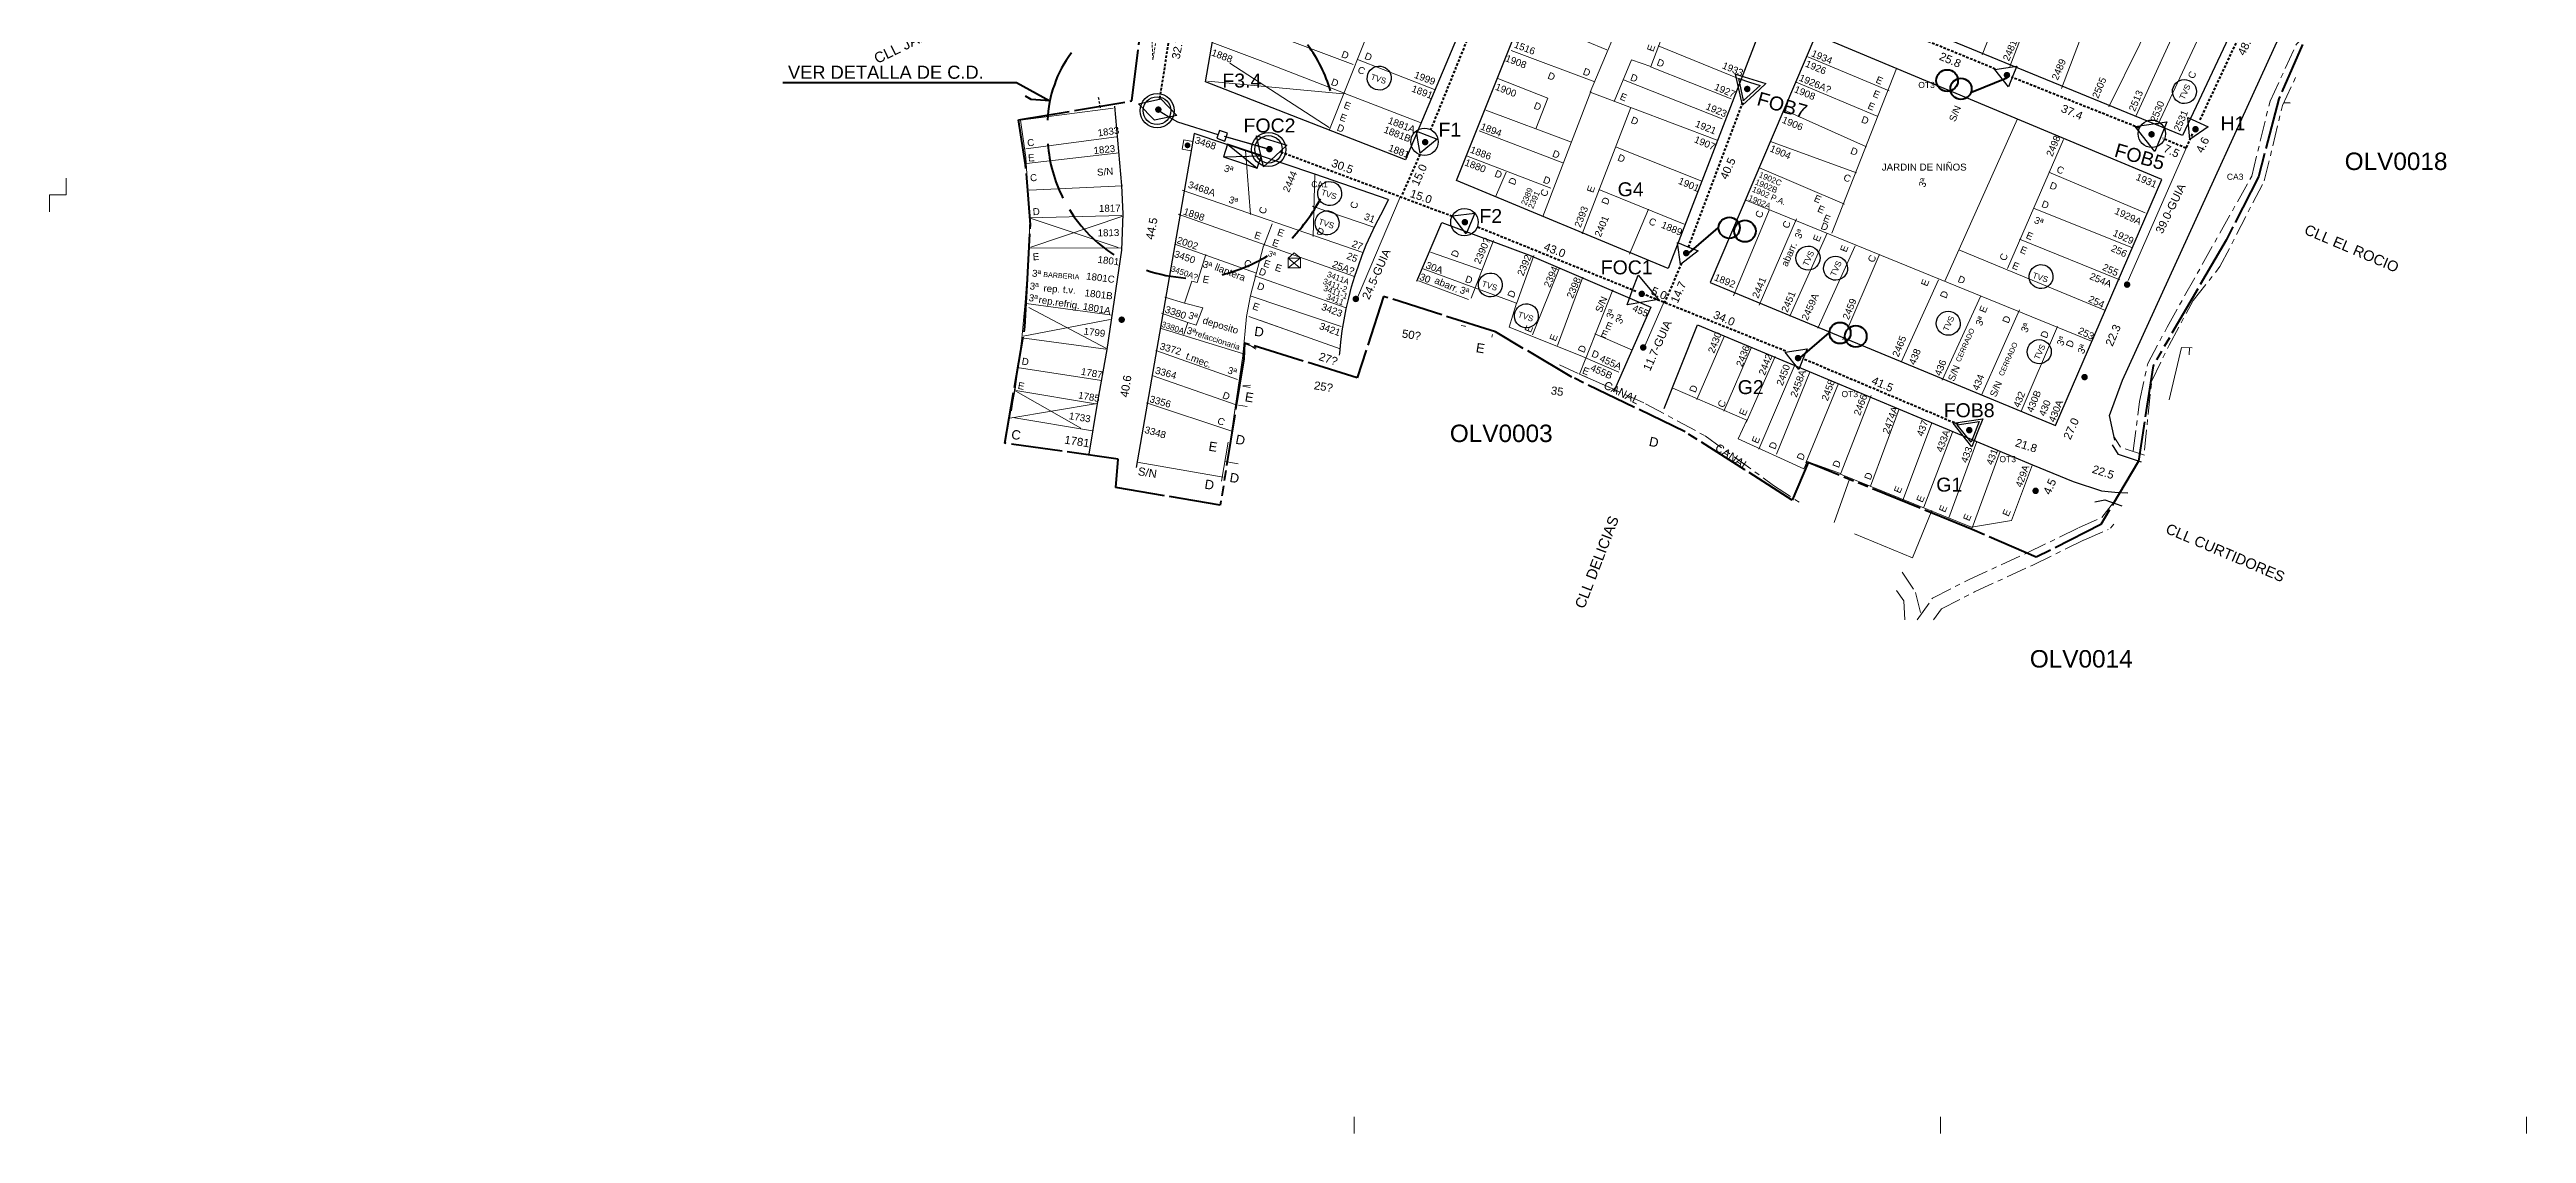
# Model space of a CAD drawing. Header units: millimetres. Extents: x -3867 to -351, y 1591 to 3666.
# Drawn here: x -1926.5 to -1443.8, y 1594 to 1805.1 of the extents above; entities that cross this region are included whole.
import ezdxf

# ---------------------------------------------------------------- set-up
doc = ezdxf.new("R2010")
doc.units = ezdxf.units.MM
for name, pattern in [('TLSIGC_002', [0.8, 0.5, -0.3]), ('TLSIGC_004', [7, 4, -1, 1, -1]), ('TLSIGC_007', [28, 10, -1, 10, -1, 2, -1, 2, -1])]:
    doc.linetypes.add(name, pattern=pattern)
for name, color, linetype, lineweight in [('APUNTADOR EXISTENTE SECUNDARIO', 82, 'Continuous', 40), ('CABLE EXISTENTE AEREO SECUNDARIO', 82, 'TLSIGC_002', 40), ('CABLE EXISTENTE SUBTERRANEO PRINCIPAL', 82, 'Continuous', 40), ('CAJA DE DISTRIBUCION EXISTENTE', 92, 'Continuous', 30), ('CAJA DE EMPALMES EXISTENTE PRINCIPAL', 82, 'Continuous', 30), ('CAJA DE EMPALMES EXISTENTE SECUNDARIO', 82, 'Continuous', 30), ('CASETA TELEFONICA LADATEL', 82, 'Continuous', 15), ('CLASIFICACION TIPO COMERCIAL TERCERA', 5, 'Continuous', 9), ('CLASIFICACION TIPO RESIDENCIAL C', 156, 'Continuous', 9), ('CLASIFICACION TIPO RESIDENCIAL D', 5, 'Continuous', 9), ('CLASIFICACION TIPO RESIDENCIAL E', 156, 'Continuous', 9), ('DATOS DE CARATULA', 160, 'Continuous', 5), ('DETALLES DE EDIFICIOS', 160, 'Continuous', 5), ('DISTRITO', 42, 'TLSIGC_007', 60), ('GAZA PROYECTADA', 1, 'Continuous', 60), ('GAZAS EXISTENTES', 92, 'Continuous', 50), ('GRANDES BALDIOS', 132, 'Continuous', 15), ('GUIAS EXISTENTES SECUNDARIA', 82, 'Continuous', 20), ('LOTIFICACION 2003', 252, 'Continuous', 15), ('LOTIFICACION 2003 NO DEFINIDA', 252, 'TLSIGC_002', 15), ('MARCOS CONSTRUCCION', 7, 'Continuous', 30), ('MARCOS PRINCIPALES', 250, 'Continuous', 20), ('MEDIDAS ENTRE POSTES', 82, 'Continuous', 5), ('NOMBRE DE CALLES', 92, 'TLSIGC_017', 5), ('NUMEROS OFICIALES', 3, 'Continuous', 5), ('PLANIMETRIA 2003', 251, 'Continuous', 30), ('PLANIMETRIA 2003 NO DEFINIDA', 12, 'TLSIGC_002', 30), ('POSTES EXISTENTES SECUNDARIOS', 82, 'Continuous', 30), ('POZOS TRADICIONALES EXISTENTES', 132, 'Continuous', 30), ('PUENTES 2008', 7, 'TLSIGC_004', 20), ('REGISTRO AUXILIAR CENTRAL', 253, 'Continuous', 9), ('RIOS', 161, 'TLSIGC_004', 20), ('SUBIDAS EXISTENTES SECUNDARIAS', 82, 'Continuous', 30), ('TERMINAL EXISTENTE EN POSTE', 82, 'Continuous', 30), ('VIAS DE COMUNICACION  2008', 7, 'TLSIGC_004', 20)]:
    doc.layers.add(name, color=color, linetype=linetype, lineweight=lineweight)
doc.styles.get("Standard").update_dxf_attribs({"font": 'arial.ttf'})
doc.linetypes.add('TLSIGC_017', pattern='A,0.5,["=",Standard,S=1.6,R=0,X=-0.2,Y=-0.8],0.5', length=1)

# ---------------------------------------------------------------- blocks, each defined once
blk = doc.blocks.new('TVS')
at = {"layer": 'MARCOS CONSTRUCCION'}
blk.add_ellipse((-1556.45, 1751.75), major_axis=(0.88, 2.17), ratio=1, dxfattribs=at)
blk.add_text('TVS', height=1.131, rotation=65, dxfattribs=at).set_placement((-1556.5, 1750.06))
blk = doc.blocks.new('GAZA')
at = {"layer": 'GAZAS EXISTENTES', "lineweight": 40, "ltscale": 8}
blk.add_lwpolyline([(-1606.92, 1765.49), (-1601.26, 1770.35)], dxfattribs=at)
for centre, radius in [((-1599.13, 1770.35), 2.06), ((-1596.06, 1769.7), 2.11)]:
    blk.add_circle(centre, radius, dxfattribs=at)

msp = doc.modelspace()

# ---------------------------------------------------------------- hatches: boundary and pattern name
at = {"layer": 'CASETA TELEFONICA LADATEL'}
h = msp.add_hatch(color=256, dxfattribs=at)
edge = h.paths.add_edge_path()
edge.add_arc((-1704.7, 1786.4), 0.57, 0, 360)
at = {"layer": 'POSTES EXISTENTES SECUNDARIOS'}
h = msp.add_hatch(color=256, dxfattribs=at)
edge = h.paths.add_edge_path()
edge.add_arc((-1545.01, 1800.08), 0.638, 0, 360)
h = msp.add_hatch(color=256, dxfattribs=at)
edge = h.paths.add_edge_path()
edge.add_arc((-1595.62, 1797.38), 0.638, 0, 360)
h = msp.add_hatch(color=256, dxfattribs=at)
edge = h.paths.add_edge_path()
edge.add_arc((-1710.39, 1793.36), 0.638, 0, 360)
h = msp.add_hatch(color=256, dxfattribs=at)
edge = h.paths.add_edge_path()
edge.add_arc((-1688.74, 1785.67), 0.638, 0, 360)
h = msp.add_hatch(color=256, dxfattribs=at)
edge = h.paths.add_edge_path()
edge.add_arc((-1658.39, 1787.02), 0.638, 0, 360)
h = msp.add_hatch(color=256, dxfattribs=at)
edge = h.paths.add_edge_path()
edge.add_arc((-1516.82, 1788.55), 0.638, 0, 360)
h = msp.add_hatch(color=256, dxfattribs=at)
edge = h.paths.add_edge_path()
edge.add_arc((-1508.26, 1789.54), 0.638, 0, 360)
h = msp.add_hatch(color=256, dxfattribs=at)
edge = h.paths.add_edge_path()
edge.add_arc((-1650.65, 1771.44), 0.638, 0, 360)
h = msp.add_hatch(color=256, dxfattribs=at)
edge = h.paths.add_edge_path()
edge.add_arc((-1607.51, 1765.41), 0.638, 0, 360)
h = msp.add_hatch(color=256, dxfattribs=at)
edge = h.paths.add_edge_path()
edge.add_arc((-1671.9, 1756.49), 0.638, 0, 360)
h = msp.add_hatch(color=256, dxfattribs=at)
edge = h.paths.add_edge_path()
edge.add_arc((-1616.18, 1757.48), 0.638, 0, 360)
h = msp.add_hatch(color=256, dxfattribs=at)
edge = h.paths.add_edge_path()
edge.add_arc((-1521.59, 1759.28), 0.638, 0, 360)
h = msp.add_hatch(color=256, dxfattribs=at)
edge = h.paths.add_edge_path()
edge.add_arc((-1717.53, 1752.45), 0.638, 0, 360)
h = msp.add_hatch(color=256, dxfattribs=at)
edge = h.paths.add_edge_path()
edge.add_arc((-1615.89, 1747.04), 0.638, 0, 360)
h = msp.add_hatch(color=256, dxfattribs=at)
edge = h.paths.add_edge_path()
edge.add_arc((-1585.72, 1744.97), 0.638, 0, 360)
h = msp.add_hatch(color=256, dxfattribs=at)
edge = h.paths.add_edge_path()
edge.add_arc((-1529.88, 1741.27), 0.638, 0, 360)
h = msp.add_hatch(color=256, dxfattribs=at)
edge = h.paths.add_edge_path()
edge.add_arc((-1552.35, 1730.94), 0.638, 0, 360)
h = msp.add_hatch(color=256, dxfattribs=at)
edge = h.paths.add_edge_path()
edge.add_arc((-1539.42, 1719.12), 0.638, 0, 360)

# ---------------------------------------------------------------- linework, layer by layer
at = {"layer": 'CABLE EXISTENTE AEREO SECUNDARIO'}
for p, q in [((-1642.76, 1825.36), (-1657.28, 1789.56)), ((-1710.08, 1795.52), (-1706.14, 1820.74)), ((-1492.59, 1822.97), (-1507.42, 1791.37)), ((-1547.29, 1801.27), (-1563.5, 1807.91)), ((-1519.27, 1789.79), (-1544.14, 1799.69)), ((-1607.07, 1766.59), (-1596.27, 1795.3)), ((-1510.15, 1785.84), (-1514.64, 1787.76)), ((-1510.03, 1785.96), (-1508.79, 1788.78)), ((-1653.11, 1772.56), (-1686.54, 1785.06)), ((-1659.41, 1784.61), (-1662.9, 1776.84)), ((-1648.16, 1770.54), (-1617.1, 1757.93)), ((-1608.42, 1763.45), (-1611.8, 1755.68)), ((-1588.15, 1746.33), (-1615.73, 1757.37)), ((-1554.51, 1732.03), (-1584.56, 1744.76))]:
    msp.add_line(p, q, dxfattribs=at)
at = {"layer": 'CABLE EXISTENTE SUBTERRANEO PRINCIPAL'}
msp.add_lwpolyline([(-1783.55, 1798.62), (-1738.02, 1798.62), (-1731.55, 1795.06), (-1735.2, 1795.36), (-1736.31, 1795.96)], dxfattribs=at)
for centre, radius, start, end in [((-1703.16, 1789.5), 27.35, 16, 37), ((-1708.93, 1790.52), 23.05, 143, 178), ((-1704.46, 1788.61), 27.52, 184, 207), ((-1703.51, 1788.99), 28.52, 212, 237), ((-1708.67, 1791.86), 33.84, 316, 332), ((-1702.78, 1792.68), 32.19, 252, 266), ((-1707.42, 1796.55), 36.6, 285, 300)]:
    msp.add_arc(centre, radius, start, end, dxfattribs=at)
at = {"layer": 'CAJA DE DISTRIBUCION EXISTENTE'}
for p, q in [((-1696.88, 1786.63), (-1691.15, 1781.94)), ((-1697.71, 1784.17), (-1690.3, 1784.39))]:
    msp.add_line(p, q, dxfattribs=at)
msp.add_lwpolyline([(-1697.72, 1784.17), (-1691.14, 1781.93), (-1690.3, 1784.4), (-1696.89, 1786.65), (-1697.72, 1784.17)], dxfattribs=at)
at = {"layer": 'CAJA DE EMPALMES EXISTENTE PRINCIPAL'}
msp.add_circle((-1710.65, 1793.17), 2.7, dxfattribs=at)
at = {"layer": 'CAJA DE EMPALMES EXISTENTE SECUNDARIO'}
for centre, radius in [((-1710.62, 1793.15), 3.33), ((-1516.78, 1788.66), 2.67), ((-1688.9, 1785.6), 3.33), ((-1688.91, 1785.63), 2.67), ((-1658.51, 1787.09), 2.67), ((-1650.74, 1771.44), 2.67)]:
    msp.add_circle(centre, radius, dxfattribs=at)
at = {"layer": 'CASETA TELEFONICA LADATEL'}
msp.add_lwpolyline([(-1703.96, 1785.36), (-1703.65, 1787.14), (-1705.44, 1787.45), (-1705.74, 1785.66), (-1703.96, 1785.36)], dxfattribs=at)
at = {"layer": 'DISTRITO'}
msp.add_lwpolyline([(-1487.42, 1806.02), (-1492.02, 1795.46), (-1495.96, 1780.29), (-1502.31, 1767.96), (-1516.54, 1743.44), (-1519.38, 1724.89), (-1526.71, 1712.56), (-1539.3, 1706.19), (-1551.76, 1711.61), (-1583.73, 1724.62), (-1586.84, 1717.29), (-1607.71, 1730.58), (-1629.79, 1741.27), (-1644.68, 1750.07), (-1666.5, 1756.99), (-1671.64, 1741.14), (-1693.58, 1747.91), (-1693.72, 1744.8), (-1698.33, 1716.35), (-1718.65, 1719.74), (-1718.24, 1725.29), (-1740.32, 1728.41), (-1736.39, 1751.03), (-1735.98, 1759.16), (-1735.3, 1770.94), (-1736.25, 1782.59), (-1737.61, 1791.39), (-1715.53, 1795.05), (-1712.14, 1822.82)], dxfattribs=at)
at = {"layer": 'GRANDES BALDIOS'}
for p, q in [((-1677.09, 1789.9), (-1696.46, 1802.4)), ((-1700.74, 1798.91), (-1674.39, 1796.43)), ((-1735.26, 1766.6), (-1717.34, 1772.63)), ((-1718.25, 1766.51), (-1735.17, 1772.18)), ((-1736.72, 1749.21), (-1719.77, 1752.46)), ((-1720.49, 1746.87), (-1735.63, 1754.8)), ((-1691.37, 1746.68), (-1692.75, 1747.6)), ((-1725.52, 1731.35), (-1738.15, 1738.5)), ((-1693.91, 1739.54), (-1692.45, 1739.69)), ((-1739.33, 1733.29), (-1722.29, 1736.16))]:
    msp.add_line(p, q, dxfattribs=at)
at = {"layer": 'GUIAS EXISTENTES SECUNDARIA'}
for p, q in [((-1521.4, 1760.07), (-1510.03, 1785.96)), ((-1663.24, 1776.28), (-1671.57, 1756.79)), ((-1611.8, 1756.02), (-1615.52, 1747.46))]:
    msp.add_line(p, q, dxfattribs=at)
at = {"layer": 'LOTIFICACION 2003'}
for p, q in [((-1657.48, 1838.7), (-1677.01, 1789.5)), ((-1626.25, 1796.78), (-1615.83, 1821.51)), ((-1549.85, 1804.01), (-1541.79, 1824.51)), ((-1544.42, 1801.78), (-1536.42, 1822.67)), ((-1524.23, 1824.2), (-1534.4, 1797.47)), ((-1698.93, 1812.07), (-1672.44, 1802.13)), ((-1623, 1804.99), (-1639.36, 1811.73)), ((-1519.92, 1792.1), (-1510.81, 1811.88)), ((-1612.97, 1805.76), (-1597.2, 1799.37)), ((-1515.61, 1790.39), (-1506.52, 1809.8)), ((-1671.55, 1803.15), (-1656.57, 1797.3)), ((-1625.35, 1798.76), (-1641.65, 1804.9)), ((-1614.47, 1801.72), (-1598.78, 1795.49)), ((-1567.94, 1797.04), (-1583.78, 1803.65)), ((-1579.13, 1769.33), (-1566.52, 1801.34)), ((-1674.04, 1796.5), (-1659.35, 1790.86)), ((-1635.48, 1772.57), (-1626.12, 1796.91)), ((-1601.45, 1787.42), (-1626.25, 1796.78)), ((-1619.74, 1799.13), (-1600.48, 1791.58)), ((-1570.28, 1792.1), (-1586.06, 1798.72)), ((-1737.27, 1791.32), (-1719.17, 1793.66)), ((-1646.56, 1793.28), (-1629.9, 1787.02)), ((-1627.82, 1769.17), (-1618.31, 1793.8)), ((-1572.37, 1786.11), (-1588.49, 1793.29)), ((-1557.14, 1759.95), (-1542.96, 1791.58)), ((-1736.22, 1785.72), (-1718.52, 1788.07)), ((-1631.59, 1782.99), (-1647.89, 1789.2)), ((-1604.5, 1779.45), (-1621.3, 1786.11)), ((-1574.32, 1781.04), (-1591.07, 1787.16)), ((-1544.91, 1762.43), (-1533.98, 1787.55)), ((-1736.1, 1782.86), (-1718.02, 1784.95)), ((-1692.46, 1772.93), (-1693.41, 1785.4)), ((-1633.93, 1778.05), (-1650.32, 1784.38)), ((-1576.66, 1774.92), (-1593.23, 1782.01)), ((-1735.57, 1777.65), (-1717.4, 1778.49)), ((-1670.51, 1765.51), (-1705.77, 1777.65)), ((-1680.19, 1768.64), (-1679.89, 1780.81)), ((-1642.59, 1781.18), (-1644.68, 1776.37)), ((-1607.93, 1771.08), (-1624.55, 1777.79)), ((-1536.84, 1781.17), (-1518.1, 1773.23)), ((-1735.44, 1772.31), (-1717.5, 1772.76)), ((-1672.18, 1760.87), (-1706.54, 1772.97)), ((-1668.42, 1770.5), (-1680.4, 1774.53)), ((-1614.84, 1774), (-1618.56, 1765.22)), ((-1591.37, 1773.76), (-1598.27, 1757.09)), ((-1595.92, 1775.71), (-1528.51, 1748.25)), ((-1593.32, 1755.27), (-1586.04, 1772.06)), ((-1520.57, 1766.46), (-1539.83, 1774.14)), ((-1691.27, 1761.52), (-1707.2, 1767.13)), ((-1689.89, 1766.72), (-1688.2, 1771.15)), ((-1649.41, 1756.65), (-1645.05, 1767.86)), ((-1580.05, 1769.33), (-1587.35, 1753.16)), ((-1581.87, 1750.8), (-1574.58, 1766.85)), ((-1542.57, 1768.16), (-1523.04, 1760.21)), ((-1735.44, 1766.45), (-1717.5, 1766.41)), ((-1657.34, 1765.62), (-1647.46, 1762.17)), ((-1640.57, 1755.53), (-1637.18, 1764.97)), ((-1637.44, 1749.49), (-1632.24, 1762.56)), ((-1577, 1748.53), (-1569.9, 1765.04)), ((-1525.78, 1754.23), (-1554.41, 1766.07)), ((-1673.76, 1754.75), (-1691.58, 1761)), ((-1659.69, 1760.04), (-1649.93, 1756.39)), ((-1632.63, 1747.4), (-1627.68, 1760.74)), ((-1627.16, 1744.73), (-1621.82, 1758.27)), ((-1565.61, 1744.21), (-1558.33, 1760.21)), ((-1550.12, 1757.09), (-1557.66, 1740.69)), ((-1736.14, 1755.58), (-1719.38, 1753.3)), ((-1704.67, 1751.89), (-1709.75, 1753.71)), ((-1705.32, 1755.66), (-1709.11, 1756.82)), ((-1681.3, 1749.04), (-1692.75, 1753.06)), ((-1674.79, 1751.11), (-1692.3, 1757.04)), ((-1674.93, 1746.8), (-1690.51, 1752.27)), ((-1542.57, 1754.36), (-1549.96, 1737.75)), ((-1736.98, 1748.92), (-1720.62, 1746.73)), ((-1693.78, 1745.79), (-1710.01, 1750.79)), ((-1691.33, 1746.95), (-1693.53, 1747.73)), ((-1645.39, 1749.05), (-1645.24, 1749.55)), ((-1625.3, 1749.71), (-1617.96, 1746.52)), ((-1605.42, 1736.9), (-1600.09, 1749.15)), ((-1535.15, 1751.11), (-1542.26, 1734.61)), ((-1737.53, 1745.05), (-1739.01, 1734.72)), ((-1737.92, 1743.16), (-1721.46, 1740.59)), ((-1710.85, 1746.42), (-1694.97, 1740.82)), ((-1600.18, 1734.61), (-1594.76, 1747.07)), ((-1595.81, 1732.43), (-1590.2, 1745.25)), ((-1593.36, 1727.25), (-1586.3, 1743.82)), ((-1509.4, 1746.99), (-1509.48, 1745.62)), ((-1722.64, 1736.04), (-1738.13, 1738.64)), ((-1711.62, 1741.6), (-1695.22, 1735.87)), ((-1692.52, 1739.24), (-1693.95, 1739.49)), ((-1583.44, 1742.25), (-1589.94, 1726.25)), ((-1584.19, 1724.56), (-1577.84, 1740.04)), ((-1723.24, 1730.83), (-1738.73, 1733.43)), ((-1712.67, 1736.27), (-1695.85, 1730.7)), ((-1693.08, 1735.55), (-1694.74, 1735.83)), ((-1571.6, 1720.01), (-1565.99, 1735.09)), ((-1698.06, 1721.02), (-1696.78, 1728.58)), ((-1565.34, 1717.14), (-1559.62, 1732.37)), ((-1561.18, 1715.96), (-1555.59, 1730.54)), ((-1556.31, 1713.87), (-1550.89, 1728.72)), ((-1714.54, 1724.72), (-1697.76, 1721.77)), ((-1694.8, 1724.4), (-1697.37, 1724.83)), ((-1551.77, 1711.91), (-1546.34, 1726.77)), ((-1578.69, 1712.98), (-1575.64, 1721.57))]:
    msp.add_line(p, q, dxfattribs=at)
for points in [[(-1621.56, 1794.96), (-1618.18, 1803.03), (-1614.41, 1801.73), (-1608.04, 1818.51)], [(-1499.49, 1812.27), (-1513.09, 1818.35), (-1525.12, 1793.92)], [(-1674.01, 1796.53), (-1690.54, 1802.9), (-1699.91, 1806.42)], [(-1644.2, 1799.39), (-1634.46, 1795.61), (-1636.79, 1789.63)], [(-1739.08, 1734.74), (-1738.32, 1738.93), (-1736.98, 1748.81), (-1736.35, 1755.79), (-1735.57, 1766.58), (-1735.44, 1772.57), (-1735.84, 1777.65), (-1736.22, 1784.03), (-1737.27, 1791.32)], [(-1696.38, 1728.68), (-1693.92, 1745.38), (-1693.24, 1753.09), (-1692.41, 1757.14), (-1689.89, 1766.85)], [(-1705.45, 1749.55), (-1704.67, 1751.89), (-1702.99, 1751.36), (-1701.69, 1754.75), (-1705.32, 1755.66), (-1703.89, 1759.95), (-1702.85, 1759.69), (-1701.16, 1765.17)], [(-1685.17, 1762.53), (-1682.69, 1762.53), (-1682.69, 1764.48), (-1685.09, 1762.53), (-1685.09, 1764.42), (-1682.62, 1764.42), (-1683.93, 1765.46), (-1685.09, 1764.42), (-1682.81, 1762.53)], [(-1658.78, 1762.38), (-1640.57, 1755.66), (-1641.99, 1750.98), (-1628.2, 1745.46), (-1620.64, 1742.2)], [(-1650.61, 1751.04), (-1650.58, 1751.18), (-1651.35, 1751.32)], [(-1621.36, 1738.79), (-1628.34, 1741.83), (-1627.1, 1744.98)], [(-1508.89, 1746.95), (-1511, 1747.06), (-1513.39, 1736.85)], [(-1577.45, 1722.48), (-1583.96, 1724.82), (-1584.6, 1723.39), (-1597.36, 1729.24), (-1595.67, 1732.89), (-1610.11, 1739.14)], [(-1540.03, 1724.23), (-1544.13, 1713.37), (-1551.93, 1712.05), (-1577.45, 1722.35), (-1571.46, 1737.7)], [(-1559.62, 1715.31), (-1563.39, 1706.07), (-1574.74, 1710.74)]]:
    msp.add_lwpolyline(points, dxfattribs=at)
at = {"layer": 'LOTIFICACION 2003 NO DEFINIDA'}
msp.add_lwpolyline([(-1712.71, 1829.7), (-1706.39, 1833.07), (-1711.47, 1803.07), (-1711.72, 1809.68), (-1712.99, 1817.56), (-1713.09, 1818)], dxfattribs=at)
at = {"layer": 'MARCOS CONSTRUCCION'}
for centre, major_axis in [((-1667.34, 1799.5), (2.21, -0.76)), ((-1510.41, 1796.88), (0.88, 2.17)), ((-1677, 1777.01), (2.21, -0.76)), ((-1677.51, 1771.31), (2.21, -0.76)), ((-1583.78, 1764.44), (0.88, 2.17)), ((-1578.41, 1762.48), (0.88, 2.17)), ((-1538.37, 1760.84), (2.21, -0.76)), ((-1645.69, 1759.21), (2.21, -0.76)), ((-1638.67, 1753.21), (2.21, -0.76)), ((-1538.71, 1746.22), (0.88, 2.17))]:
    msp.add_ellipse(centre, major_axis=major_axis, ratio=1, dxfattribs=at)
at = {"layer": 'MARCOS PRINCIPALES'}
for p, q in [((-1672.21, 1593.98), (-1672.21, 1597.24)), ((-1557.99, 1593.98), (-1557.99, 1597.24)), ((-1443.76, 1593.98), (-1443.76, 1597.24))]:
    msp.add_line(p, q, dxfattribs=at)
msp.add_lwpolyline([(-1923.21, 1780), (-1923.21, 1776.74), (-1926.48, 1776.74), (-1926.48, 1773.48)], dxfattribs=at)
at = {"layer": 'PLANIMETRIA 2003'}
for p, q in [((-1491.02, 1794.75), (-1489.84, 1794.7)), ((-1675.11, 1745.54), (-1675.03, 1745.95)), ((-1523.98, 1718.89), (-1521.48, 1718.7))]:
    msp.add_line(p, q, dxfattribs=at)
for points in [[(-1491.29, 1829.71), (-1510.81, 1788.32), (-1579.92, 1816.7), (-1564.3, 1857.69), (-1491.55, 1829.71)], [(-1701.21, 1798.74), (-1691.95, 1852.05), (-1641.6, 1832.45), (-1662.22, 1783.61), (-1701.21, 1798.74)], [(-1592.02, 1811.75), (-1611, 1762.41), (-1652.27, 1779.57), (-1632.77, 1828.31), (-1592.02, 1811.75)], [(-1523.96, 1728.98), (-1524.99, 1733.8), (-1522.52, 1740.69), (-1482.82, 1827.59)], [(-1582.23, 1807.91), (-1602.82, 1759.7), (-1535.54, 1731.84), (-1514.85, 1779.73), (-1582.23, 1807.91)], [(-1723.9, 1726.24), (-1722.22, 1736.16), (-1720.37, 1746.65), (-1717.5, 1766.01), (-1717.26, 1773.04), (-1717.5, 1778.58), (-1718.88, 1794.02)], [(-1665.6, 1775.83), (-1679.89, 1780.81), (-1703.38, 1788.72), (-1714.68, 1723.68)], [(-1675.03, 1745.95), (-1674.83, 1748.1), (-1674.55, 1750.26), (-1674.2, 1752.42), (-1673.78, 1754.58), (-1673.29, 1756.67), (-1672.74, 1758.83), (-1672.11, 1760.92), (-1671.41, 1762.93), (-1670.65, 1765.02), (-1669.88, 1767.04), (-1668.98, 1768.99), (-1668.07, 1770.94), (-1667.03, 1772.89), (-1665.49, 1775.94)], [(-1660.02, 1759.96), (-1655.14, 1771.35), (-1638.06, 1765.04), (-1614.41, 1754.88), (-1621.69, 1738.35)], [(-1611.83, 1735.15), (-1605.32, 1751.42), (-1540.05, 1724.18), (-1532.11, 1720.91), (-1526.61, 1719.09), (-1523.98, 1718.89)], [(-1518.8, 1724.71), (-1523.26, 1726.17), (-1524.44, 1728.05)], [(-1527.85, 1716.98), (-1525.9, 1717.4), (-1522.59, 1716.23)]]:
    msp.add_lwpolyline(points, dxfattribs=at)
at = {"layer": 'PLANIMETRIA 2003 NO DEFINIDA'}
msp.add_line((-1722.09, 1795.81), (-1721.73, 1793.65), dxfattribs=at)
at = {"layer": 'POZOS TRADICIONALES EXISTENTES'}
msp.add_lwpolyline([(-1698.98, 1787.77), (-1697.46, 1787.24), (-1696.93, 1788.76), (-1698.45, 1789.29), (-1698.98, 1787.77)], dxfattribs=at)
at = {"layer": 'PUENTES 2008'}
for points in [[(-1518.2, 1726.06), (-1522.88, 1727.6), (-1524.06, 1729.48)], [(-1527.85, 1716.99), (-1525.9, 1717.4), (-1522.59, 1716.23)]]:
    msp.add_lwpolyline(points, dxfattribs=at)
at = {"layer": 'RIOS'}
msp.add_line((-1524.81, 1711.82), (-1524.2, 1712.61), dxfattribs=at)
for points in [[(-1520.44, 1726.9), (-1519.15, 1736.53), (-1517.58, 1743.95), (-1513.8, 1750.98), (-1497.29, 1780.41), (-1493.74, 1795.03), (-1488.59, 1806.1), (-1482.25, 1812.92), (-1475.57, 1820.93), (-1470.83, 1833.25)], [(-1518.23, 1727.03), (-1516.8, 1740.56), (-1513.42, 1747.46), (-1508.73, 1756.19), (-1503.49, 1762.79), (-1494.85, 1779.5), (-1491.3, 1794.19), (-1488.44, 1800.28)], [(-1632.19, 1743.64), (-1615.42, 1736.07), (-1603.85, 1729.84), (-1590.52, 1720.19), (-1584.69, 1716.37)], [(-1562.5, 1693.97), (-1559.53, 1698.19), (-1552.5, 1701.81), (-1541.08, 1707.03), (-1531.06, 1711.9), (-1526.53, 1713.92), (-1524.23, 1716.84)], [(-1559.32, 1693.97), (-1557.79, 1696.17), (-1551.32, 1699.44), (-1539.97, 1704.66), (-1530.01, 1709.53), (-1525.26, 1711.59)], [(-1566.51, 1699.68), (-1565.09, 1697.69), (-1564.89, 1693.97)], [(-1565.4, 1703.29), (-1562.8, 1699.35), (-1561.66, 1694.52)]]:
    msp.add_lwpolyline(points, dxfattribs=at)
at = {"layer": 'SUBIDAS EXISTENTES SECUNDARIAS'}
for p, q in [((-1688.8, 1785.63), (-1697.47, 1788.13)), ((-1696.91, 1787.98), (-1688.8, 1785.63))]:
    msp.add_line(p, q, dxfattribs=at)
msp.add_lwpolyline([(-1698.72, 1788.47), (-1706.62, 1790.9), (-1708.57, 1792.01), (-1710.23, 1793.05)], dxfattribs=at)
at = {"layer": 'TERMINAL EXISTENTE EN POSTE'}
for points in [[(-1544.7, 1797.78), (-1547.39, 1801.18), (-1543.1, 1801.82), (-1543.9, 1799.79), (-1544.7, 1797.78)], [(-1596.56, 1794.23), (-1597.9, 1800.26), (-1592.01, 1798.42), (-1594.29, 1796.32), (-1596.56, 1794.23)], [(-1593.13, 1798.06), (-1596.35, 1795.15), (-1597.27, 1799.39), (-1595.2, 1798.73), (-1593.13, 1798.06)], [(-1706.77, 1792.24), (-1711.14, 1791.29), (-1714.28, 1794.49), (-1709.89, 1795.45), (-1706.77, 1792.24), (-1706.77, 1792.24)], [(-1516.16, 1785.2), (-1519.99, 1790.05), (-1513.88, 1790.96), (-1515.02, 1788.07), (-1516.16, 1785.2)], [(-1509.75, 1791.85), (-1505.82, 1790.01), (-1509.37, 1787.52), (-1509.56, 1789.69), (-1509.75, 1791.85)], [(-1689.92, 1782.24), (-1691.26, 1788.27), (-1685.36, 1786.42), (-1687.64, 1784.32), (-1689.92, 1782.24)], [(-1660.07, 1789.16), (-1656.02, 1787.61), (-1659.38, 1784.87), (-1659.73, 1787.02), (-1660.07, 1789.16)], [(-1653.03, 1772.67), (-1648.73, 1773.19), (-1650.41, 1769.2), (-1651.73, 1770.93), (-1653.03, 1772.67)], [(-1605.18, 1765.84), (-1608.61, 1763.2), (-1609.19, 1767.49), (-1607.18, 1766.67), (-1605.18, 1765.84)], [(-1616.87, 1761.15), (-1612.94, 1756.39), (-1619.03, 1755.35), (-1617.95, 1758.26), (-1616.87, 1761.15)], [(-1585.56, 1742.74), (-1588.25, 1746.14), (-1583.97, 1746.78), (-1584.76, 1744.75), (-1585.56, 1742.74)], [(-1551.86, 1727.67), (-1555.5, 1732.27), (-1549.69, 1733.14), (-1550.78, 1730.4), (-1551.86, 1727.67)], [(-1552.01, 1728.58), (-1554.7, 1731.98), (-1550.42, 1732.62), (-1551.21, 1730.59), (-1552.01, 1728.58)]]:
    msp.add_lwpolyline(points, dxfattribs=at)
at = {"layer": 'VIAS DE COMUNICACION  2008'}
msp.add_line((-1491.02, 1794.75), (-1489.84, 1794.7), dxfattribs=at)

# ---------------------------------------------------------------- block references
at = {"layer": 'GAZA PROYECTADA', "lineweight": 40, "ltscale": 8}
msp.add_blockref('TVS', (0, 0), dxfattribs=at)
at = {"layer": 'GAZAS EXISTENTES', "lineweight": 40, "ltscale": 8, "rotation": 161.2113780178324}
msp.add_blockref('GAZA', (-2497.69, 3988.47), dxfattribs=at)
at = {"layer": 'GAZAS EXISTENTES', "lineweight": 40, "ltscale": 8}
for p in [(0, 0), (21.6, -20.49)]:
    msp.add_blockref('GAZA', p, dxfattribs=at)

# ---------------------------------------------------------------- texts
at = {"layer": 'APUNTADOR EXISTENTE SECUNDARIO'}
for s, rotation, p in [('48.0', 64, (-1498.72, 1803.74)), ('7.5', 335, (-1514.65, 1785.23)), ('4.6', 64, (-1506.86, 1784.75)), ('39.0-GUIA', 64, (-1514.71, 1769.05))]:
    msp.add_text(s, height=1.584, rotation=rotation, dxfattribs=at).set_placement(p)
at = {"layer": 'CABLE EXISTENTE SUBTERRANEO PRINCIPAL'}
msp.add_text('VER DETALLA DE C.D.', height=2.5456, dxfattribs=at).set_placement((-1782.56, 1799.37))
at = {"layer": 'CLASIFICACION TIPO COMERCIAL TERCERA'}
for height, rotation, p in [(1.358, 342, (-1697.72, 1781.39)), (1.358, 342, (-1696.8, 1775.27)), (1.358, 70, (-1561.03, 1778.08)), (1.358, 338, (-1539.86, 1771.33)), (1.358, 68, (-1585.18, 1768.09)), (1.358, 354, (-1735.06, 1760.86)), (1.358, 342, (-1701.86, 1762.72)), (1.131, 340, (-1689.13, 1764.91)), (1.358, 350, (-1735.75, 1756.12)), (1.358, 354, (-1735.52, 1758.37)), (1.358, 341, (-1651.77, 1757.7)), (1.358, 342, (-1704.66, 1752.75)), (1.358, 68, (-1621.93, 1752.52)), (1.358, 68, (-1620.13, 1751.51)), (1.358, 68, (-1549.93, 1751.11)), (1.358, 342, (-1705, 1749.82)), (1.358, 68, (-1541.09, 1749.82)), (1.358, 68, (-1534.11, 1747.23)), (1.358, 68, (-1530.07, 1745.66)), (1.358, 342, (-1697.02, 1742.05))]:
    msp.add_text('3ª', height=height, rotation=rotation, dxfattribs=at).set_placement(p)
at = {"layer": 'CLASIFICACION TIPO RESIDENCIAL C'}
for height, rotation, p in [(1.36, 339, (-1671.69, 1800.6)), (1.36, 68, (-1508.56, 1799.24)), (1.36, 7, (-1735.86, 1786.18)), (1.36, 338, (-1535.48, 1781.23)), (1.36, 7, (-1735.31, 1779.35)), (1.36, 70, (-1634.76, 1776.28)), (1.36, 338, (-1577.02, 1779.66)), (1.36, 72, (-1689.58, 1772.89)), (1.36, 70, (-1671.83, 1773.9)), (1.36, 339, (-1614.95, 1771.1)), (1.36, 68, (-1592.89, 1772.11)), (1.36, 68, (-1587.6, 1770.08)), (1.36, 338, (-1693.87, 1763)), (1.36, 68, (-1570.94, 1763.45)), (1.36, 68, (-1545.27, 1763.77)), (1.36, 338, (-1699.04, 1732.26)), (1.36, 68, (-1600.2, 1735.19)), (1.81, 351, (-1739.15, 1729.28))]:
    msp.add_text('C', height=height, rotation=rotation, dxfattribs=at).set_placement(p)
at = {"layer": 'CLASIFICACION TIPO RESIDENCIAL D'}
for height, rotation, p in [(1.36, 339, (-1674.85, 1803.63)), (1.36, 339, (-1670.34, 1803.29)), (1.36, 339, (-1634.65, 1799.46)), (1.36, 339, (-1627.78, 1800.26)), (1.36, 339, (-1613.38, 1802.05)), (1.36, 339, (-1676.86, 1798.23)), (1.36, 339, (-1618.55, 1799.13)), (1.36, 339, (-1637.35, 1793.62)), (1.36, 339, (-1618.44, 1790.8)), (1.36, 339, (-1573.53, 1790.92)), (1.36, 339, (-1675.73, 1789.34)), (1.36, 339, (-1644.99, 1780.39)), (1.36, 339, (-1633.74, 1784.27)), (1.36, 339, (-1621.02, 1783.49)), (1.36, 339, (-1575.65, 1784.83)), (1.36, 69, (-1640.95, 1778.53)), (1.36, 339, (-1635.55, 1779.2)), (1.36, 339, (-1536.82, 1778.08)), (1.36, 3, (-1734.83, 1772.79)), (1.36, 69, (-1622.83, 1774.7)), (1.36, 339, (-1538.41, 1774.47)), (1.36, 340, (-1679.68, 1769.19)), (1.36, 339, (-1581.41, 1770.2)), (1.36, 340, (-1690.94, 1761.31)), (1.36, 67, (-1652.18, 1764.43)), (1.36, 340, (-1691.28, 1758.49)), (1.36, 340, (-1650.74, 1759.84)), (1.36, 67, (-1641.18, 1756.58)), (1.36, 69, (-1556.85, 1756.47)), (1.36, 339, (-1554.72, 1759.84)), (1.36, 69, (-1544.71, 1751.62)), (1.81, 352, (-1691.77, 1749.34)), (1.36, 67, (-1627.44, 1745.88)), (1.36, 69, (-1537.27, 1748.7)), (1.36, 69, (-1532.32, 1746.9)), (1.36, 351, (-1737.09, 1743.74)), (1.36, 339, (-1626.1, 1745.32)), (1.36, 340, (-1698.02, 1737.21)), (1.36, 69, (-1605.71, 1738.12)), (1.81, 349, (-1695.46, 1728.33)), (1.81, 348, (-1614.89, 1727.92)), (1.36, 69, (-1590.19, 1727.07)), (1.36, 69, (-1584.77, 1724.94)), (1.36, 69, (-1577.8, 1723.48)), (1.81, 351, (-1701.48, 1719.57)), (1.81, 351, (-1696.59, 1720.88)), (1.36, 69, (-1571.61, 1721.11))]:
    msp.add_text('D', height=height, rotation=rotation, dxfattribs=at).set_placement(p)
at = {"layer": 'CLASIFICACION TIPO RESIDENCIAL E'}
for height, rotation, p in [(1.36, 70, (-1613.94, 1804.53)), (1.36, 337, (-1620.58, 1795.42)), (1.36, 337, (-1571.28, 1795.97)), (1.36, 337, (-1570.71, 1798.68)), (1.36, 339, (-1675.18, 1791.37)), (1.36, 339, (-1674.39, 1793.73)), (1.36, 337, (-1572.28, 1793.62)), (1.36, 3, (-1735.75, 1783.26)), (1.36, 71, (-1625.65, 1777.06)), (1.36, 336, (-1582.75, 1775.6)), (1.36, 336, (-1582.08, 1773.57)), (1.36, 336, (-1580.95, 1771.77)), (1.36, 341, (-1691.83, 1768.4)), (1.36, 341, (-1688.34, 1766.93)), (1.36, 341, (-1687.34, 1768.96)), (1.36, 68, (-1581.62, 1767.49)), (1.36, 68, (-1576.33, 1765.47)), (1.36, 336, (-1542.6, 1765.62)), (1.36, 336, (-1541.44, 1768.4)), (1.36, 3, (-1734.83, 1764.01)), (1.36, 341, (-1690.04, 1762.89)), (1.36, 341, (-1687.79, 1762.09)), (1.36, 336, (-1544.14, 1762.54)), (1.36, 349, (-1701.85, 1759.74)), (1.36, 68, (-1560.57, 1758.82)), (1.36, 341, (-1692.17, 1754.55)), (1.36, 68, (-1549.21, 1753.65)), (1.81, 351, (-1648.6, 1746.15)), (1.36, 68, (-1637.8, 1749.82)), (1.36, 68, (-1632.97, 1748.13)), (1.36, 338, (-1624.29, 1749.26)), (1.36, 338, (-1623.4, 1750.83)), (1.36, 338, (-1627.9, 1742.05)), (1.36, 349, (-1737.87, 1739.01)), (1.81, 351, (-1693.63, 1736.58)), (1.36, 67, (-1596.03, 1733.61)), (1.81, 351, (-1700.7, 1726.96)), (1.36, 67, (-1593.56, 1728.21)), (1.36, 67, (-1565.86, 1718.52)), (1.36, 67, (-1561.48, 1716.73)), (1.36, 67, (-1557.08, 1714.8)), (1.36, 67, (-1552.36, 1713.12)), (1.36, 67, (-1544.71, 1714.02))]:
    msp.add_text('E', height=height, rotation=rotation, dxfattribs=at).set_placement(p)
at = {"layer": 'DATOS DE CARATULA'}
for s, p in [('OT3', (-1562.29, 1797.57)), ('CA1', (-1680.58, 1778.23)), ('CA3', (-1502.15, 1779.69)), ('OT3', (-1577.25, 1737.37)), ('OT3', (-1546.47, 1724.7))]:
    msp.add_text(s, height=1.188, dxfattribs=at).set_placement(p)
at = {"layer": 'DETALLES DE EDIFICIOS'}
for s, height, rotation, p in [('abarr.', 1.358, 66.5438, (-1587.82, 1762.66)), ('llantera', 1.358, 339, (-1699.54, 1762.15)), ('BARBERIA', 0.998, 356, (-1732.84, 1760.77)), ('rep. t.v.', 1.358, 356, (-1732.82, 1757.93)), ('abarr.', 1.358, 337, (-1656.72, 1759.61)), ('rep.refrig.', 1.3576, 351, (-1733.8, 1755.74)), ('deposito', 1.358, 343, (-1701.88, 1751.75)), ('refaccionaria', 1.1314, 342, (-1703.31, 1749.34)), ('CERRADO', 1.004, 65.9815, (-1554.13, 1744.1)), ('CERRADO', 1.004, 65.9815, (-1545.74, 1741.37)), ('t.mec.', 1.358, 339, (-1705.17, 1744.85))]:
    msp.add_text(s, height=height, rotation=rotation, dxfattribs=at).set_placement(p)
at = {"layer": 'DISTRITO'}
for s, p in [('OLV0018', (-1479.19, 1781.6)), ('OLV0003', (-1653.58, 1728.62)), ('OLV0014', (-1540.55, 1684.71))]:
    msp.add_text(s, height=3.394, dxfattribs=at).set_placement(p)
at = {"layer": 'MARCOS CONSTRUCCION'}
for rotation, p in [(342, (-1669.1, 1799.28)), (65, (-1510.46, 1795.19)), (342, (-1678.76, 1776.78)), (342, (-1679.27, 1771.09)), (65, (-1583.83, 1762.75)), (65, (-1578.46, 1760.79)), (342, (-1647.45, 1758.99)), (342, (-1540.13, 1760.62)), (342, (-1640.43, 1752.99)), (65, (-1538.76, 1744.53))]:
    msp.add_text('TVS', height=1.131, rotation=rotation, dxfattribs=at).set_placement(p)
at = {"layer": 'MEDIDAS ENTRE POSTES'}
for s, rotation, p in [('32.7', 79, (-1706.26, 1803.08)), ('25.8', 337, (-1558.35, 1803.15)), ('37.4', 337, (-1534.62, 1792.99)), ('30.5', 339.3549, (-1676.81, 1782.34)), ('15.0', 66, (-1659.7, 1778.36)), ('40.5', 66, (-1599.57, 1779.61)), ('15.0', 341, (-1661.48, 1776.39)), ('44.5', 79, (-1711.34, 1767.94)), ('43.0', 339, (-1635.43, 1766.05)), ('24.5-GUIA', 66, (-1669.32, 1756.23)), ('5.0', 337, (-1614.52, 1757.48)), ('14.7', 66, (-1609.19, 1755.52)), ('34.0', 337, (-1602.41, 1752.84)), ('11.7-GUIA', 66, (-1614.55, 1742.32)), ('22.3', 67, (-1524.44, 1747.13)), ('40.6', 81, (-1716.28, 1737.24)), ('41.5', 337, (-1571.55, 1740.01)), ('27.0', 66, (-1532.65, 1728.94)), ('21.8', 342, (-1543.54, 1727.86)), ('22.5', 342, (-1528.54, 1722.69)), ('4.5', 66, (-1536.58, 1718.23))]:
    msp.add_text(s, height=1.584, rotation=rotation, dxfattribs=at).set_placement(p)
at = {"layer": 'NOMBRE DE CALLES'}
for s, rotation, p in [('CLL JARDINES DE LAS HIGUERAS', 26, (-1765.17, 1802.24)), ('CLL EL ROCIO', 337, (-1487.24, 1769.23)), ('CLL DELICIAS', 69, (-1627.39, 1696.02)), ('CLL CURTIDORES', 337, (-1514.27, 1710.98))]:
    msp.add_text(s, height=2.0364, rotation=rotation, dxfattribs=at).set_placement(p)
at = {"layer": 'NUMEROS OFICIALES'}
for s, height, rotation, p in [('1516', 1.358, 339, (-1641.2, 1805.51)), ('2481', 1.358, 67, (-1544.62, 1802.7)), ('1888', 1.358, 339, (-1700.18, 1803.95)), ('1999', 1.358, 339, (-1660.66, 1799.6)), ('1908', 1.358, 339, (-1642.9, 1802.84)), ('1933', 1.358, 337, (-1600.64, 1801.45)), ('1926', 1.358, 337, (-1584.45, 1801.8)), ('1934', 1.358, 337, (-1583.27, 1803.82)), ('2489', 1.358, 67, (-1535.1, 1798.99)), ('1891', 1.358, 339, (-1661.17, 1796.92)), ('1900', 1.358, 339, (-1644.86, 1797.27)), ('1927', 1.358, 337, (-1602.18, 1797.28)), ('1908', 1.358, 337, (-1586.6, 1796.81)), ('1926A?', 1.358, 337, (-1585.65, 1799.06)), ('2505', 1.358, 67, (-1527.23, 1795.42)), ('2513', 1.358, 67, (-1520.09, 1792.88)), ('1881A', 1.358, 339, (-1665.77, 1790.73)), ('1921', 1.358, 338, (-1605.91, 1790.08)), ('1923', 1.358, 337, (-1603.84, 1793.48)), ('1906', 1.358, 337, (-1588.99, 1790.87)), ('S/N', 1.358, 68, (-1555.1, 1790.88)), ('2530', 1.358, 67, (-1515.92, 1790.8)), ('2531', 1.358, 67, (-1511.32, 1789.01)), ('1823', 1.358, 6, (-1722.94, 1784.7)), ('1833', 1.358, 8, (-1722.11, 1788.12)), ('3468', 1.358, 341, (-1703.41, 1786.88)), ('1881B', 1.358, 339, (-1666.6, 1788.94)), ('1881', 1.358, 339, (-1665.69, 1785.38)), ('1886', 1.358, 339, (-1649.75, 1785.03)), ('1894', 1.358, 339, (-1647.73, 1789.56)), ('1907', 1.358, 337, (-1606.1, 1787.05)), ('1904', 1.358, 337, (-1591.35, 1785.28)), ('2498', 1.358, 67, (-1536.17, 1784.08)), ('S/N', 1.358, 4, (-1722.29, 1780.47)), ('2444', 1.358, 67, (-1684.94, 1777.15)), ('1880', 1.358, 339, (-1650.82, 1782.54)), ('3468A', 1.358, 341, (-1704.74, 1778.21)), ('2389', 1.131, 67, (-1638.72, 1774.62)), ('2391', 1.131, 67, (-1637.36, 1773.95)), ('1901', 1.358, 337, (-1609.19, 1778.97)), ('1902A', 1.131, 337, (-1595.52, 1775.76)), ('1902 P.A.', 1.131, 337, (-1594.8, 1777.43)), ('1902B', 1.131, 337, (-1594.22, 1778.85)), ('1902C', 1.131, 337, (-1593.49, 1780.27)), ('1931', 1.358, 337, (-1520.02, 1779.73)), ('1817', 1.358, 1, (-1721.95, 1773.44)), ('1898', 1.358, 341, (-1705.65, 1772.99)), ('31', 1.358, 339, (-1670.44, 1772.01)), ('2393', 1.358, 69, (-1628.1, 1770.28)), ('2401', 1.358, 67, (-1624.19, 1768.44)), ('1929A', 1.358, 335, (-1524.17, 1773.14)), ('1813', 1.358, 1, (-1722.21, 1768.67)), ('2002', 1.358, 341, (-1706.91, 1767.4)), ('27', 1.358, 339, (-1672.81, 1766.72)), ('2390?', 1.358, 67, (-1647.69, 1763.19)), ('1889', 1.358, 337, (-1612.52, 1770.41)), ('256', 1.358, 335, (-1524.87, 1765.89)), ('1929', 1.358, 335, (-1524.52, 1768.86)), ('1801', 1.358, 353, (-1722.29, 1763.54)), ('3450A?', 1.131, 341, (-1708.07, 1761.91)), ('3450', 1.358, 341, (-1707.45, 1764.7)), ('25A?', 1.358, 339, (-1676.64, 1762.76)), ('25', 1.358, 339, (-1673.83, 1764.35)), ('30A', 1.358, 339, (-1658.41, 1762.54)), ('2392', 1.358, 67, (-1639.27, 1760.86)), ('2394', 1.358, 67, (-1634.08, 1758.6)), ('255', 1.358, 335, (-1526.54, 1762.2)), ('1801B', 1.358, 353, (-1724.82, 1757.04)), ('1801C', 1.358, 353, (-1724.53, 1760.29)), ('3411-2', 1.131, 339, (-1678.45, 1759.5)), ('3411-1', 1.131, 339, (-1678.34, 1758.15)), ('3411', 1.131, 339, (-1677.77, 1756.47)), ('3411A', 1.131, 339, (-1677.66, 1760.86)), ('30', 1.358, 339, (-1659.63, 1760.29)), ('1892', 1.358, 338, (-1602.18, 1760.18)), ('2441', 1.358, 67, (-1593.49, 1756.49)), ('2451', 1.358, 67, (-1587.79, 1753.75)), ('2459A', 1.358, 66, (-1583.87, 1752.17)), ('254', 1.358, 335, (-1529.28, 1756.01)), ('254A', 1.358, 337, (-1529.04, 1760.41)), ('1801A', 1.358, 350, (-1725.2, 1754.43)), ('3380', 1.358, 341, (-1709.24, 1753.9)), ('3423', 1.358, 339, (-1678.77, 1754.44)), ('S/N', 1.358, 67, (-1624.06, 1753.71)), ('455', 1.358, 336, (-1618.14, 1754.22)), ('2459', 1.358, 68, (-1575.85, 1752.33)), ('1799', 1.358, 353, (-1725.01, 1749.58)), ('3372', 1.358, 344, (-1710.22, 1746.7)), ('3380A', 1.131, 341, (-1709.88, 1751.1)), ('3421', 1.358, 340, (-1679.16, 1750.67)), ('50?', 1.584, 351, (-1663.01, 1749.01)), ('2430', 1.358, 69, (-1602.07, 1745.79)), ('2465', 1.358, 68, (-1566.15, 1745.07)), ('253', 1.358, 335, (-1531.29, 1749.83)), ('1787', 1.358, 350, (-1725.55, 1741.75)), ('3364', 1.358, 344, (-1711.13, 1742.01)), ('27?', 1.584, 342, (-1679.27, 1744.63)), ('455B', 1.358, 336, (-1626.32, 1742.62)), ('455A', 1.358, 336, (-1624.53, 1744.42)), ('2436', 1.358, 69, (-1596.59, 1743.17)), ('2442', 1.358, 69, (-1592.19, 1741.51)), ('2450', 1.358, 69, (-1588.73, 1739.48)), ('438', 1.358, 68, (-1562.93, 1743.52)), ('436', 1.358, 68, (-1557.93, 1741.38)), ('S/N', 1.358, 68, (-1555.31, 1740.31)), ('1785', 1.358, 350, (-1726.09, 1737.14)), ('25?', 1.584, 351, (-1680.15, 1738.92)), ('35', 1.584, 351, (-1633.99, 1737.94)), ('CANAL', 1.584, 334, (-1623.76, 1739.16)), ('2458A', 1.358, 70, (-1586, 1737.22)), ('2458', 1.358, 70, (-1579.93, 1736.51)), ('2466', 1.358, 70, (-1573.64, 1733.66)), ('434', 1.358, 68, (-1550.56, 1738.53)), ('S/N', 1.358, 67, (-1547.16, 1737.25)), ('432', 1.358, 68, (-1542.59, 1735.2)), ('430B', 1.358, 68, (-1539.97, 1734.25)), ('1733', 1.358, 351, (-1727.88, 1733.09)), ('3356', 1.358, 344, (-1712.21, 1736.43)), ('2474A', 1.358, 70, (-1568.04, 1730.09)), ('437', 1.358, 70, (-1561.39, 1729.61)), ('430', 1.358, 68, (-1537.6, 1733.53)), ('430A', 1.358, 68, (-1535.7, 1732.35)), ('1781', 1.584, 351, (-1728.79, 1728.35)), ('3348', 1.358, 344, (-1713.19, 1730.44)), ('CANAL', 1.584, 326, (-1602.05, 1727.15)), ('433A', 1.358, 70, (-1557.59, 1726.52)), ('S/N', 1.584, 351, (-1714.46, 1722.19)), ('433', 1.358, 70, (-1552.78, 1724.43)), ('431', 1.358, 70, (-1547.82, 1724.02)), ('429A', 1.358, 70, (-1542.13, 1719.68))]:
    msp.add_text(s, height=height, rotation=rotation, dxfattribs=at).set_placement(p)
at = {"layer": 'NUMEROS OFICIALES', "lineweight": 40, "ltscale": 8, "insert": (-1630.88, 1757.01), "char_height": 1.358, "width": 1.616, "attachment_point": 1, "rotation": 67}
msp.add_mtext('2398', dxfattribs=at)
at = {"layer": 'REGISTRO AUXILIAR CENTRAL'}
msp.add_text('JARDIN DE NIÑOS', height=1.3576, dxfattribs=at).set_placement((-1569.4, 1781.49))
at = {"layer": 'TERMINAL EXISTENTE EN POSTE'}
for s, p in [('F3.4', (-1697.91, 1797.66)), ('FOC2', (-1693.78, 1788.91)), ('H1', (-1503.38, 1789.33)), ('F1', (-1655.8, 1788.1)), ('G4', (-1620.88, 1776.49)), ('F2', (-1647.82, 1771.28)), ('G2', (-1597.48, 1737.96)), ('FOB8', (-1557.32, 1733.46)), ('G1', (-1558.78, 1718.97))]:
    msp.add_text(s, height=2.715, dxfattribs=at).set_placement(p)
for s, p in [('FOB7', (-1593.93, 1794.29)), ('FOB5', (-1524.26, 1784.27))]:
    msp.add_text(s, height=2.715, rotation=344.0546, dxfattribs=at).set_placement(p)
at = {"layer": 'TERMINAL EXISTENTE EN POSTE', "lineweight": 40, "ltscale": 8, "insert": (-1624.17, 1764), "char_height": 2.715, "width": 9.4201, "attachment_point": 1}
msp.add_mtext('FOC1', dxfattribs=at)

doc.saveas('drawing.dxf')
